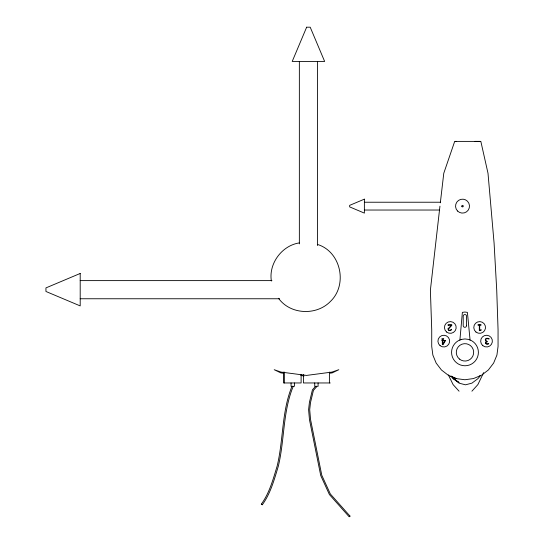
<?xml version="1.0" encoding="UTF-8"?>
<svg xmlns="http://www.w3.org/2000/svg" width="544" height="544" viewBox="0 0 544 544"><rect width="100%" height="100%" fill="white"/><g stroke="black" fill="none" stroke-linecap="round" stroke-linejoin="round"><path stroke-width="0.82" d="M459.898 340.075L462.38 312.365L464.889 312.032L467.405 312.385L470.07 340.075M439.94 206.176L430.386 290.163L431.725 329.766L431.725 346.426L432.854 355.048L436.166 363.086L441.436 369.981L448.304 375.278L456.307 378.61L464.889 379.746L473.477 378.563L480.434 375.666L477.884 378.692L471.906 383.153L465.487 384.819L459.068 383.153L453.091 378.264L459.068 382.52L453.091 378.692L451.017 376.237L451.513 376.176M440.334 202.803L443.775 173.264L454.696 141.399M316.275 386.315L316.662 386.73L313.432 390.354L310.508 402.519L309.706 409.659L310.542 419.499L321.776 475.225L330.337 493.959L350.01 516.1L349.364 516.576M291.999 386.315C281.608 411.577 283.519 439.729 277.154 466.052C273.149 479.196 269.532 492.884 261.324 504.152L262.317 504.757C270.599 493.394 274.258 479.59 278.297 466.324C284.662 439.987 282.758 411.822 293.155 386.553L292.774 386.335M483.623 372.647L477.884 384.594L471.906 391.197M315.574 386.315L312.433 389.837L309.427 402.329L308.604 409.646L309.461 419.648L320.729 475.558L329.412 494.557L349.18 516.8M349.568 516.392L350.01 516.1M481.474 375.278L488.349 369.981L493.619 363.086L496.93 355.048L498.059 346.426L498.059 329.766L496.726 290.163L494.081 243.025L488.002 173.264L480.842 141.399M261.324 504.152L262.317 504.757M293.128 386.566L292.257 386.315M479.611 375.938L480.434 375.666M330.154 373.17L332.228 372.885L338.803 369.709L332.01 372.076L306.51 375.421L281.017 372.076L274.217 369.709L280.799 372.885L282.873 373.17M299.118 242.944C281.812 245.643 268.525 263.677 271.374 281.017M456.443 141.386L455.138 141.392L480.4 141.392L475.055 141.379M364.378 202.232L440.524 202.232M364.378 210.032L439.674 210.032M80.199 280.616L271.946 280.616M80.199 298.758L279.582 298.758M330.242 382.962L303.416 382.962L303.416 374.585M300.805 375.53L304.069 375.958M317.75 244.528C341.034 251.852 347.936 284.94 330.31 301.553C316.39 315.86 290.238 314.704 278.521 298.275M451.017 376.237L456.307 378.563M459.068 391.197L453.091 384.594L448.324 374.836M329.399 372.069L329.399 382.962M318.084 382.962L318.084 386.315L314.731 386.315L314.731 382.962M317.499 61.458L317.499 245.568M301.118 374.585L301.118 382.962L283.519 382.962L283.519 372.069M299.356 61.458L299.356 243.875M294.413 382.962L294.413 386.315L291.06 386.315L291.06 382.962M284.356 372.069L284.356 382.962M479.325 325.135L479.325 330.691L481.318 329.916L479.72 330.147L479.72 325.135C485.105 324.748 473.933 324.748 479.325 325.135M448.045 328.855L448.317 330.004L449.126 330.65L451.085 330.296L451.568 329.222L449.806 330.385L448.82 329.99L448.419 329.1L451.812 325.353L451.812 324.775L448.018 324.775L448.208 325.577L448.412 325.162L451.425 325.162L448.045 328.855M485.302 339.626L485.554 340.85L486.384 341.516L485.534 342.441A1.387 1.387 0 0 0 485.602 343.393L486.499 344.223L487.526 344.304A2.156 2.156 0 0 0 488.764 343.672C488.75 343.407 484.677 344.556 486.22 342.081C489.892 341.578 483.963 341.013 486.125 339.007A1.564 1.564 0 0 1 486.941 338.606C492.864 340.197 485.568 336.335 485.302 339.626M306.646 27.2L292.21 61.458L324.646 61.458L310.209 27.2L306.646 27.2M443.72 338.953L442.721 339.15L442.721 340.394L445.325 340.394L445.325 340.85L443.142 344.624L442.326 344.624L442.326 340.789L441.735 340.592L442.326 340.394L442.326 339.15L441.735 338.953L443.72 338.953M444.917 340.789L442.721 344.223L442.721 340.789L444.917 340.789M80.199 273.469L45.941 287.905L45.941 291.475L80.199 305.905L80.199 273.469M364.378 199.158L349.649 205.36L349.649 206.897L364.378 213.105L364.378 199.158M461.516 339.402L458.279 340.741A13.41 13.41 0 0 0 454.709 360.978A13.41 13.41 0 0 0 475.259 360.978A13.41 13.41 0 0 0 471.689 340.741L468.459 339.402L464.984 338.946L461.516 339.402M466.562 325.638L466.562 316.214A1.68 1.68 0 0 0 464.882 314.541A1.68 1.68 0 0 0 463.202 316.214L463.202 325.638A1.68 1.68 0 0 0 464.882 327.311A1.68 1.68 0 0 0 466.562 325.638M457.586 211.058A6.977 6.977 0 0 0 469.254 207.937A6.977 6.977 0 0 0 460.714 199.396A6.977 6.977 0 0 0 457.586 211.058M461.978 206.672A0.768 0.768 0 0 0 463.264 206.326A0.768 0.768 0 0 0 462.318 205.387A0.768 0.768 0 0 0 461.978 206.672M440.082 345.664A5.868 5.868 0 0 0 449.575 342.04A5.868 5.868 0 0 0 441.687 335.634A5.868 5.868 0 0 0 440.082 345.664M459.435 359.047A8.69 8.69 0 0 0 473.552 353.818A8.69 8.69 0 0 0 461.965 344.202A8.69 8.69 0 0 0 459.435 359.047M475.952 332.024A5.868 5.868 0 0 0 485.445 328.392A5.868 5.868 0 0 0 477.557 321.987A5.868 5.868 0 0 0 475.952 332.024M482.827 345.664A5.868 5.868 0 0 0 492.32 342.04A5.868 5.868 0 0 0 484.439 335.634A5.868 5.868 0 0 0 482.827 345.664M446.617 332.024A5.868 5.868 0 0 0 456.11 328.392A5.868 5.868 0 0 0 448.222 321.987A5.868 5.868 0 0 0 446.617 332.024"/></g></svg>
